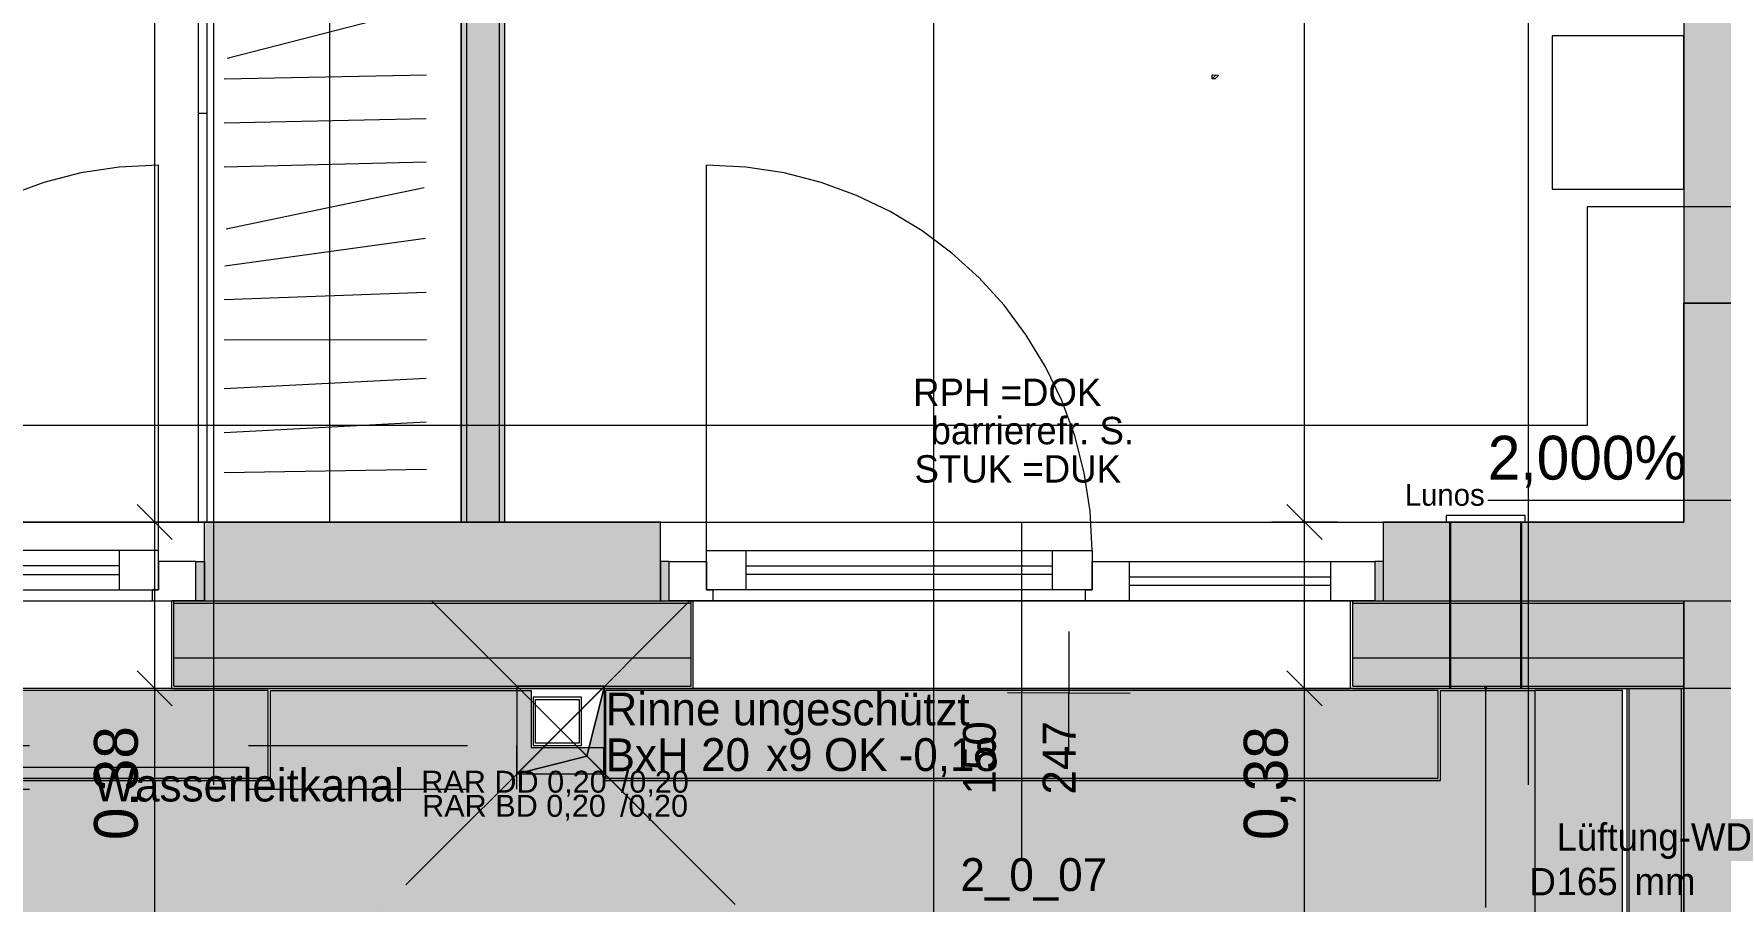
# Model space of a CAD drawing. Header units: metres. Extents: x -3.9 to 83, y -38 to 6.2.
# Drawn here: x 5.59 to 9.438, y -32.066 to -30.085 of the extents above; entities that cross this region are included whole.
import ezdxf

# ---------------------------------------------------------------- set-up
doc = ezdxf.new("R2010")
doc.units = ezdxf.units.M
doc.header["$MEASUREMENT"] = 0
for name, pattern in [('Achse', [0.004, 0.002, -0.001, 0, -0.001]), ('Baufluchtlinie', [0.013, 0.008, -0.005]), ('Schnittlinie', [0.006, 0.003, -0.0015, 0, -0.0015]), ('Strichlinie eng', [0.002, 0.0015, -0.0005]), ('Untersicht', [0.001, 0.0005, -0.0005])]:
    doc.linetypes.add(name, pattern=pattern)
for name, color, linetype in [('0._EG PP_2_000 Achsraster', 7, 'Continuous'), ('0._EG PP_2_110 Wand Aussen', 7, 'Continuous'), ('0._EG PP_2_120 Wand Innen tragend', 7, 'Continuous'), ('0._EG PP_2_130 Wand Innen', 7, 'Continuous'), ('0._EG PP_2_210 Decke', 7, 'Continuous'), ('0._EG PP_2_220 Bodenaufbau', 7, 'Continuous'), ('0._EG PP_2_221 Bodenaufbau - Abdichtung', 7, 'Continuous'), ('0._EG PP_2_221 Bodenaufbau - Terrassenbelag', 7, 'Continuous'), ('0._EG PP_2_270 Deckendurchbruchsymbol', 7, 'Continuous'), ('0._EG PP_2_510 Möblierung', 7, 'Continuous'), ('0._EG PP_2_520 Fixeinbauten', 7, 'Continuous'), ('0._EG PP_2_611 Entwässerung', 7, 'Continuous'), ('0._EG PP_2_851 Marker Schnitt', 7, 'Continuous'), ('0._EG PP_2_915 Allgemein Beschriftung.x', 7, 'Continuous'), ('0._EG PP_2_950 Polierplan Bemaßung', 7, 'Continuous'), ('0._EG PP_2_955 Polierplan Beschriftung', 7, 'Continuous'), ('0._EG PP_2_Gelände_Geländepunkt.verm', 7, 'Continuous')]:
    doc.layers.add(name, color=color, linetype=linetype)
doc.styles.add('ERSTELLTER_STIL_1', font='arial.ttf')
doc.styles.add('ERSTELLTER_STIL_2', font='')
doc.styles.get('ERSTELLTER_STIL_2').set_extended_font_data('Eurostile')

msp = doc.modelspace()

# ---------------------------------------------------------------- hatches: boundary and pattern name
at = {"layer": '0._EG PP_2_110 Wand Aussen', "linetype": 'Continuous', "lineweight": 13, "true_color": 0x3f7f02}
for points in [[(9.355, -30.88), (9.5019, -30.88), (9.355, -30.7)], [(9.355, -30.7), (9.5019, -30.88), (9.535, -30.88), (9.535, -30.7)], [(9.355, -30.88), (9.355, -31.58), (9.535, -31.58), (9.535, -30.9206), (9.5019, -30.88)], [(5.98, -31.2), (5.98, -31.29), (5.98, -31.38), (7.02, -31.38), (7.02, -31.29), (7.02, -31.2)], [(9.355, -31.2), (8.67, -31.2), (8.67, -31.29), (8.67, -31.38), (9.355, -31.38)], [(9.355, -31.58), (9.355, -32.265), (9.535, -32.265), (9.535, -31.58)]]:
    msp.add_hatch(color=76, dxfattribs=at).paths.add_polyline_path(points)
at = {"layer": '0._EG PP_2_110 Wand Aussen', "linetype": 'Continuous', "lineweight": 13, "true_color": 0xff6400}
for points in [[(5.96, -31.29), (5.96, -31.38), (5.98, -31.38), (5.98, -31.29)], [(7.04, -31.29), (7.02, -31.29), (7.02, -31.38), (7.04, -31.38)], [(8.65, -31.38), (8.67, -31.38), (8.67, -31.29), (8.65, -31.29)], [(7.09, -31.385), (5.91, -31.385), (5.91, -31.51), (7.09, -31.51)], [(9.355, -31.385), (8.6, -31.385), (8.6, -31.51), (9.355, -31.51)], [(7.09, -31.51), (5.91, -31.51), (5.91, -31.575), (7.09, -31.575)], [(9.355, -31.51), (8.6, -31.51), (8.6, -31.575), (9.355, -31.575)], [(9.35, -32.5313), (9.35, -31.58), (9.23, -31.58), (9.23, -32.5486)]]:
    msp.add_hatch(color=30, dxfattribs=at).paths.add_polyline_path(points)
at = {"layer": '0._EG PP_2_110 Wand Aussen', "linetype": 'Continuous', "lineweight": 0, "true_color": 0x373737}
for points in [[(7.09, -31.38), (5.91, -31.38), (5.91, -31.385), (7.09, -31.385)], [(8.6, -31.385), (9.355, -31.385), (9.355, -31.38), (8.6, -31.38)], [(9.355, -32.5306), (9.355, -31.58), (9.35, -31.58), (9.35, -32.5313)]]:
    msp.add_hatch(color=250, dxfattribs=at).paths.add_polyline_path(points)
at = {"layer": '0._EG PP_2_120 Wand Innen tragend', "linetype": 'Continuous', "lineweight": 13, "true_color": 0x3f7f02}
msp.add_hatch(color=76, dxfattribs=at).paths.add_polyline_path([(9.535, -30.7), (9.535, -26.05), (9.355, -26.05), (9.355, -30.7)])
at = {"layer": '0._EG PP_2_130 Wand Innen', "linetype": 'Continuous', "lineweight": 13, "true_color": 0xfb02fe}
for points in [[(6.565, -26.05), (6.565, -31.2), (6.5775, -31.2), (6.5775, -26.05)], [(6.665, -31.2), (6.665, -26.05), (6.6525, -26.05), (6.6525, -31.2)]]:
    msp.add_hatch(color=6, dxfattribs=at).paths.add_polyline_path(points)
at = {"layer": '0._EG PP_2_130 Wand Innen', "linetype": 'Continuous', "lineweight": 13, "true_color": 0xffaa00}
msp.add_hatch(color=40, dxfattribs=at).paths.add_polyline_path([(6.6525, -31.2), (6.6525, -26.05), (6.5775, -26.05), (6.5775, -31.2)])
at = {"layer": '0._EG PP_2_220 Bodenaufbau', "linetype": 'Continuous', "lineweight": 0, "true_color": 0x000000}
msp.add_hatch(color=18, dxfattribs=at).paths.add_polyline_path([(0.2784, -33.335), (0.2791, -33.8248), (9.215, -32.5401), (9.215, -31.585), (9.015, -31.585), (9.015, -32.3668), (0.5141, -33.5889), (0.5141, -33.335)])
at = {"layer": '0._EG PP_2_221 Bodenaufbau - Terrassenbelag', "linetype": 'Continuous', "lineweight": 0, "true_color": 0x111111}
msp.add_hatch(color=250, dxfattribs=at).paths.add_polyline_path([(0.9072, -31.585), (0.512, -31.585), (0.5141, -33.335), (0.5141, -33.5889), (9.015, -32.3668), (9.015, -31.585), (8.8, -31.585), (8.8, -31.79), (6.89, -31.79), (6.89, -31.715), (6.725, -31.715), (6.725, -31.585), (6.13, -31.585), (6.13, -31.79), (4.22, -31.79), (4.22, -31.585), (4.09, -31.585), (4.09, -31.995), (3.68, -31.995), (3.68, -31.585), (3.375, -31.585), (3.375, -31.7886), (1.065, -31.7886), (1.065, -31.715), (0.9072, -31.715)])
at = {"layer": '0._EG PP_2_270 Deckendurchbruchsymbol', "linetype": 'Continuous', "lineweight": 0, "true_color": 0x000000}
msp.add_hatch(color=18, dxfattribs=at).paths.add_polyline_path([(6.6925, -31.775), (6.8925, -31.775), (6.8925, -31.575), (6.8521, -31.7346)])
at = {"layer": '0._EG PP_2_611 Entwässerung', "linetype": 'Continuous', "lineweight": 13, "true_color": 0x89cdad}
for points in [[(4.225, -31.785), (6.125, -31.785), (6.125, -31.585), (4.225, -31.585)], [(6.895, -31.785), (8.795, -31.785), (8.795, -31.585), (6.895, -31.585)]]:
    msp.add_hatch(color=123, dxfattribs=at).paths.add_polyline_path(points)
at = {"layer": '0._EG PP_2_950 Polierplan Bemaßung', "linetype": 'Continuous', "lineweight": 0, "true_color": 0x000000}
msp.add_hatch(color=18, dxfattribs=at).paths.add_polyline_path([(8.9005, -31.58), (8.9007, -31.581), (8.9013, -31.5818), (8.9021, -31.5823), (8.903, -31.5825), (8.904, -31.5823), (8.9048, -31.5818), (8.9053, -31.581), (8.9055, -31.58), (8.9053, -31.579), (8.9048, -31.5782), (8.904, -31.5777), (8.903, -31.5775), (8.9021, -31.5777), (8.9013, -31.5782), (8.9007, -31.579)])

# ---------------------------------------------------------------- linework, layer by layer
at = {"layer": '0._EG PP_2_000 Achsraster', "color": 5, "linetype": 'Achse', "lineweight": 0, "ltscale": 1000}
for p, q in [((6, 3), (6, -36)), ((9, 3), (9, -36))]:
    msp.add_line(p, q, dxfattribs=at)
at = {"layer": '0._EG PP_2_110 Wand Aussen', "color": 8, "linetype": 'Strichlinie eng', "lineweight": 0, "ltscale": 1000}
for p, q in [((5.875, -31.265), (5.875, -30.385)), ((7.125, -31.265), (7.125, -30.385))]:
    msp.add_line(p, q, dxfattribs=at)
at = {"layer": '0._EG PP_2_110 Wand Aussen', "color": 7, "linetype": 'Continuous', "lineweight": 13, "ltscale": 1000}
for p, q in [((5.98, -31.2), (4.33, -31.2)), ((7.02, -31.2), (8.67, -31.2)), ((7.845, -31.9691), (7.845, -31.2)), ((8.67, -31.2), (8.67, -31.2)), ((5.785, -31.265), (5.085, -31.265)), ((5.875, -31.265), (5.785, -31.265)), ((5.785, -31.265), (5.785, -31.355)), ((5.875, -31.355), (5.875, -31.265)), ((7.125, -31.355), (7.125, -31.265)), ((7.125, -31.265), (7.215, -31.265)), ((7.215, -31.265), (7.915, -31.265)), ((7.215, -31.265), (7.215, -31.355)), ((7.915, -31.355), (7.915, -31.265)), ((7.915, -31.265), (8.005, -31.265)), ((8.005, -31.265), (8.005, -31.355)), ((5.785, -31.3), (5.085, -31.3)), ((5.085, -31.32), (5.785, -31.32)), ((5.96, -31.29), (5.875, -31.29)), ((5.875, -31.29), (5.875, -31.355)), ((5.96, -31.38), (5.96, -31.29)), ((7.04, -31.29), (7.125, -31.29)), ((7.04, -31.38), (7.04, -31.29)), ((7.125, -31.29), (7.125, -31.355)), ((7.215, -31.3), (7.915, -31.3)), ((7.915, -31.32), (7.215, -31.32)), ((8.005, -31.355), (8.005, -31.29)), ((8.005, -31.29), (8.04, -31.29)), ((8.04, -31.29), (8.09, -31.29)), ((8.09, -31.29), (8.55, -31.29)), ((8.09, -31.29), (8.09, -31.38)), ((8.09, -31.325), (8.55, -31.325)), ((8.55, -31.38), (8.55, -31.29)), ((8.55, -31.29), (8.65, -31.29)), ((8.65, -31.29), (8.65, -31.38)), ((5.085, -31.355), (5.785, -31.355)), ((5.785, -31.355), (5.875, -31.355)), ((5.875, -31.355), (5.86, -31.355)), ((5.86, -31.355), (5.86, -31.38)), ((7.125, -31.355), (7.14, -31.355)), ((7.215, -31.355), (7.125, -31.355)), ((7.14, -31.355), (7.14, -31.38)), ((7.915, -31.355), (7.215, -31.355)), ((8.005, -31.355), (7.915, -31.355)), ((7.99, -31.38), (7.99, -31.355)), ((7.99, -31.355), (8.005, -31.355)), ((8.55, -31.345), (8.09, -31.345)), ((5.01, -31.38), (5.86, -31.38)), ((5.86, -31.38), (5.96, -31.38)), ((5.905, -31.385), (5.905, -31.38)), ((5.91, -31.38), (5.905, -31.38)), ((5.91, -31.38), (5.905, -31.38)), ((5.91, -31.38), (5.905, -31.38)), ((5.905, -31.385), (5.905, -31.38)), ((5.905, -31.51), (5.905, -31.385)), ((5.905, -31.51), (5.905, -31.385)), ((5.91, -31.575), (5.91, -31.38)), ((5.91, -31.385), (7.09, -31.385)), ((7.14, -31.38), (7.04, -31.38)), ((7.09, -31.38), (7.095, -31.38)), ((7.09, -31.575), (7.09, -31.38)), ((7.09, -31.38), (7.095, -31.38)), ((7.09, -31.38), (7.095, -31.38)), ((7.095, -31.385), (7.095, -31.38)), ((7.095, -31.385), (7.095, -31.38)), ((7.095, -31.51), (7.095, -31.385)), ((7.095, -31.51), (7.095, -31.385)), ((7.99, -31.38), (7.14, -31.38)), ((8.04, -31.38), (7.99, -31.38)), ((8.09, -31.38), (8.04, -31.38)), ((8.55, -31.38), (8.09, -31.38)), ((8.65, -31.38), (8.55, -31.38)), ((8.595, -31.385), (8.595, -31.38)), ((8.6, -31.38), (8.595, -31.38)), ((8.6, -31.38), (8.595, -31.38)), ((8.6, -31.38), (8.595, -31.38)), ((8.595, -31.385), (8.595, -31.38)), ((8.595, -31.51), (8.595, -31.385)), ((8.595, -31.51), (8.595, -31.385)), ((8.6, -31.38), (8.67, -31.38)), ((8.6, -31.575), (8.6, -31.38)), ((8.6, -31.38), (8.67, -31.38)), ((8.6, -31.38), (8.67, -31.38)), ((8.6, -31.385), (9.355, -31.385)), ((5.905, -31.575), (5.905, -31.51)), ((5.905, -31.575), (5.905, -31.51)), ((7.095, -31.575), (7.095, -31.51)), ((7.095, -31.575), (7.095, -31.51)), ((8.595, -31.575), (8.595, -31.51)), ((8.595, -31.575), (8.595, -31.51)), ((5.905, -31.58), (4.405, -31.58)), ((5.905, -31.58), (5.905, -31.575)), ((5.905, -31.58), (5.905, -31.575)), ((5.91, -31.58), (5.905, -31.58)), ((5.91, -31.575), (7.09, -31.575)), ((7.09, -31.58), (7.095, -31.58)), ((7.095, -31.58), (7.095, -31.575)), ((7.095, -31.58), (7.095, -31.575)), ((7.095, -31.58), (8.595, -31.58)), ((8.595, -31.58), (8.595, -31.575)), ((8.595, -31.58), (8.595, -31.575)), ((8.6, -31.58), (8.595, -31.58)), ((8.595, -31.58), (8.595, -31.58)), ((8.6, -31.575), (9.355, -31.575)), ((9.23, -31.58), (9.23, -32.5486)), ((9.35, -32.5313), (9.35, -31.58))]:
    msp.add_line(p, q, dxfattribs=at)
at = {"layer": '0._EG PP_2_110 Wand Aussen', "color": 7, "linetype": 'Continuous', "lineweight": 18, "ltscale": 1000}
for p, q in [((5.98, -31.29), (5.98, -31.2)), ((5.98, -31.29), (5.98, -31.2)), ((7.02, -31.29), (7.02, -31.2)), ((7.02, -31.29), (7.02, -31.2)), ((8.67, -31.29), (8.67, -31.2)), ((8.67, -31.29), (8.67, -31.2)), ((5.98, -31.38), (5.98, -31.29)), ((5.98, -31.38), (5.98, -31.29)), ((5.98, -31.38), (5.98, -31.29)), ((7.02, -31.38), (7.02, -31.29)), ((7.02, -31.38), (7.02, -31.29)), ((7.02, -31.38), (7.02, -31.29)), ((8.67, -31.38), (8.67, -31.29)), ((8.67, -31.38), (8.67, -31.29)), ((8.67, -31.38), (8.67, -31.29)), ((5.98, -31.38), (5.91, -31.38)), ((5.98, -31.38), (5.91, -31.38)), ((5.98, -31.38), (5.91, -31.38)), ((5.98, -31.38), (7.02, -31.38)), ((7.02, -31.38), (7.09, -31.38)), ((7.02, -31.38), (7.09, -31.38)), ((7.02, -31.38), (7.09, -31.38)), ((8.67, -31.38), (9.355, -31.38))]:
    msp.add_line(p, q, dxfattribs=at)
at = {"layer": '0._EG PP_2_110 Wand Aussen', "color": 1, "linetype": 'Baufluchtlinie', "lineweight": 0, "ltscale": 1000}
for p, q in [((5.91, -31.51), (7.09, -31.51)), ((8.6, -31.51), (9.355, -31.51))]:
    msp.add_line(p, q, dxfattribs=at)
at = {"layer": '0._EG PP_2_110 Wand Aussen', "color": 7, "linetype": 'Continuous', "lineweight": 18, "ltscale": 1000, "flags": 128}
for points in [[(9.355, -30.7), (9.355, -30.88)], [(9.8945, -30.7), (9.355, -30.7)], [(9.355, -30.88), (9.355, -31.2)], [(7.02, -31.2), (5.98, -31.2)], [(8.8205, -31.2), (8.67, -31.2)], [(8.9855, -31.2), (8.8205, -31.2)], [(9.355, -31.2), (8.9855, -31.2)], [(9.355, -31.38), (9.355, -31.58)], [(9.535, -31.58), (9.355, -31.58)], [(9.355, -32.5306), (9.355, -31.58)], [(9.355, -31.58), (9.355, -32.265)], [(9.535, -31.58), (9.355, -31.58)]]:
    msp.add_lwpolyline(points, dxfattribs=at)
at = {"layer": '0._EG PP_2_110 Wand Aussen', "color": 16, "linetype": 'Untersicht', "lineweight": 13, "ltscale": 1000, "true_color": 0x7e0000, "flags": 128}
for points in [[(8.8205, -31.2), (8.8205, -31.38)], [(8.9855, -31.38), (8.9855, -31.2)], [(8.8205, -31.38), (8.8205, -31.385)], [(8.8205, -31.385), (8.8205, -31.51)], [(8.9855, -31.385), (8.9855, -31.38)], [(8.9855, -31.51), (8.9855, -31.385)], [(8.8205, -31.51), (8.8205, -31.575)], [(8.9855, -31.575), (8.9855, -31.51)], [(8.8205, -31.575), (8.8205, -31.58)], [(8.9855, -31.58), (8.9855, -31.575)]]:
    msp.add_lwpolyline(points, dxfattribs=at)
at = {"layer": '0._EG PP_2_110 Wand Aussen', "color": 7, "linetype": 'Continuous', "lineweight": 13, "ltscale": 1000, "flags": 128}
for points in [[(5.96, -31.29), (5.98, -31.29), (5.98, -31.38), (5.96, -31.38)], [(7.04, -31.29), (7.02, -31.29), (7.02, -31.38), (7.04, -31.38)], [(8.65, -31.38), (8.67, -31.38), (8.67, -31.29), (8.65, -31.29)]]:
    msp.add_lwpolyline(points, close=True, dxfattribs=at)
for points in [[(9.355, -31.385), (9.355, -31.38)], [(9.355, -31.51), (9.355, -31.385)], [(9.355, -31.575), (9.355, -31.51)], [(5.91, -31.58), (7.09, -31.58)], [(8.6, -31.58), (8.8205, -31.58)], [(8.8205, -31.58), (8.9855, -31.58)], [(8.9855, -31.58), (9.355, -31.58)], [(9.225, -31.58), (9.225, -32.5493)], [(9.225, -31.58), (9.23, -31.58)], [(9.23, -31.58), (9.35, -31.58)], [(9.35, -31.58), (9.355, -31.58)], [(9.355, -31.58), (9.355, -31.575)]]:
    msp.add_lwpolyline(points, dxfattribs=at)
at = {"layer": '0._EG PP_2_110 Wand Aussen', "color": 8, "linetype": 'Strichlinie eng', "lineweight": 0, "ltscale": 1000}
for centre, start, end in [((5.875, -31.265), 90, 180), ((7.125, -31.265), 0, 90)]:
    msp.add_arc(centre, 0.88, start, end, dxfattribs=at)
at = {"layer": '0._EG PP_2_110 Wand Aussen', "color": 7, "linetype": 'Continuous', "lineweight": 13, "ltscale": 1000}
for p in [(5.98, -31.2), (7.02, -31.2), (5.905, -31.58), (7.095, -31.58)]:
    msp.add_point(p, dxfattribs=at)
at = {"layer": '0._EG PP_2_120 Wand Innen tragend', "color": 7, "linetype": 'Continuous', "lineweight": 18, "ltscale": 1000, "flags": 128}
for points in [[(9.355, -26.05), (9.355, -30.7)], [(9.535, -30.7), (9.355, -30.7)]]:
    msp.add_lwpolyline(points, dxfattribs=at)
at = {"layer": '0._EG PP_2_130 Wand Innen', "color": 7, "linetype": 'Continuous', "lineweight": 18, "ltscale": 1000}
for p, q in [((6.5775, -26.05), (6.5775, -31.2)), ((6.6525, -31.2), (6.6525, -26.05))]:
    msp.add_line(p, q, dxfattribs=at)
at = {"layer": '0._EG PP_2_130 Wand Innen', "color": 7, "linetype": 'Continuous', "lineweight": 18, "ltscale": 1000, "flags": 128}
for points in [[(6.565, -26.05), (6.565, -31.2)], [(6.665, -31.2), (6.665, -26.05)], [(6.565, -31.2), (6.665, -31.2)]]:
    msp.add_lwpolyline(points, dxfattribs=at)
at = {"layer": '0._EG PP_2_210 Decke', "color": 7, "linetype": 'Continuous', "lineweight": 13, "ltscale": 1000, "true_color": 0xf4f4f4, "flags": 128}
msp.add_lwpolyline([(5.305, -21.495), (0.1844, -21.495), (0.1967, -31.38), (9.535, -31.38), (9.535, -30.88), (12.385, -30.88), (12.385, -29.98), (18.7258, -29.98), (18.7621, -21.495), (12.465, -21.495), (12.465, -24.32), (13.0067, -24.32), (13.2326, -25.87), (9.875, -25.87), (7.875, -25.87), (7.875, -23.92), (5.305, -23.92)], close=True, dxfattribs=at)
at = {"layer": '0._EG PP_2_210 Decke', "color": 8, "linetype": 'Continuous', "lineweight": 13, "ltscale": 1000, "flags": 128}
msp.add_lwpolyline([(0.1962, -30.98), (0.1998, -33.8865), (18.7205, -31.2253), (18.7275, -29.58), (11.985, -29.58), (11.985, -30.48), (9.135, -30.48), (9.135, -30.98)], close=True, dxfattribs=at)
at = {"layer": '0._EG PP_2_220 Bodenaufbau', "color": 7, "linetype": 'Continuous', "lineweight": 13, "ltscale": 1000, "true_color": 0xf4f4f4, "flags": 128}
for points in [[(0.3646, -21.675), (0.3765, -31.2), (9.355, -31.2), (9.355, -30.7), (12.205, -30.7), (12.205, -29.8), (18.5466, -29.8), (18.5814, -21.675), (12.645, -21.675), (12.645, -24.1), (10.05, -24.1), (10.05, -25.6), (11.19, -25.6), (11.19, -26.05), (7.695, -26.05), (7.695, -24.1), (5.125, -24.1), (5.125, -21.675)], [(0.5091, -33.33), (0.1991, -33.3299), (0.1997, -33.8043), (18.4106, -31.1861), (18.4149, -30.18), (12.515, -30.18), (12.515, -31.08), (9.665, -31.08), (9.665, -31.58), (0.5066, -31.58)], [(0.5091, -33.33), (0.1991, -33.3299), (0.1997, -33.8057), (18.5407, -31.1689), (18.5449, -30.18), (12.515, -30.18), (12.515, -31.08), (9.665, -31.08), (9.665, -31.58), (0.5066, -31.58)], [(0.2784, -33.335), (0.2791, -33.8248), (9.215, -32.5401), (9.215, -31.585), (9.015, -31.585), (9.015, -32.3668), (0.5141, -33.5889), (0.5141, -33.335)]]:
    msp.add_lwpolyline(points, close=True, dxfattribs=at)
at = {"layer": '0._EG PP_2_221 Bodenaufbau - Abdichtung', "color": 171, "linetype": 'Untersicht', "lineweight": 13, "ltscale": 1000, "true_color": 0x6c6cff, "flags": 128}
for points in [[(8.2793, -30.1787), (8.2876, -30.1799)], [(8.2793, -30.1882), (8.2793, -30.1787)], [(8.2876, -30.1799), (8.2793, -30.1882)], [(8.2861, -30.1882), (8.2853, -30.1882), (8.2793, -30.1882)], [(8.2861, -30.1882), (8.2935, -30.1808)], [(8.2935, -30.1808), (8.2928, -30.1807), (8.2876, -30.1799)], [(3.8788, -31.38), (6.4975, -31.38)], [(6.4975, -31.38), (6.7925, -31.675)], [(6.7925, -31.675), (6.4975, -31.38)], [(6.4975, -31.38), (7.0875, -31.38)], [(6.7925, -31.675), (7.0875, -31.38)], [(7.0875, -31.38), (6.7925, -31.675)], [(7.0875, -31.38), (9.355, -31.38)], [(9.355, -31.38), (9.355, -32.571)], [(6.7925, -31.675), (5.3158, -33.1517)], [(5.3158, -33.1517), (6.7925, -31.675)], [(7.898, -32.7805), (6.7925, -31.675)], [(6.7925, -31.675), (7.898, -32.7805)]]:
    msp.add_lwpolyline(points, dxfattribs=at)
at = {"layer": '0._EG PP_2_221 Bodenaufbau - Terrassenbelag', "color": 7, "linetype": 'Continuous', "lineweight": 18, "ltscale": 1000, "flags": 128}
for points in [[(6.13, -31.5848), (6.725, -31.5848)], [(6.13, -31.585), (6.725, -31.585)], [(6.13, -31.79), (6.13, -31.585)], [(6.725, -31.585), (6.725, -31.715)], [(8.8, -31.5848), (9.015, -31.5848)], [(8.8, -31.585), (9.015, -31.585)], [(8.8, -31.79), (8.8, -31.585)], [(9.015, -31.585), (9.015, -32.3668)], [(6.725, -31.7148), (6.89, -31.7148)], [(6.725, -31.715), (6.89, -31.715)], [(6.89, -31.715), (6.89, -31.79)], [(4.22, -31.7898), (6.13, -31.7898)], [(4.22, -31.79), (6.13, -31.79)], [(6.89, -31.7898), (8.8, -31.7898)], [(6.89, -31.79), (8.8, -31.79)]]:
    msp.add_lwpolyline(points, dxfattribs=at)
at = {"layer": '0._EG PP_2_270 Deckendurchbruchsymbol', "color": 7, "linetype": 'Untersicht', "lineweight": 13, "ltscale": 1000}
for p, q in [((6.6925, -31.775), (6.8925, -31.575)), ((6.6925, -31.575), (6.8925, -31.775))]:
    msp.add_line(p, q, dxfattribs=at)
at = {"layer": '0._EG PP_2_270 Deckendurchbruchsymbol', "color": 7, "linetype": 'Continuous', "lineweight": 13, "ltscale": 1000, "flags": 128}
for points in [[(6.8521, -31.7346), (6.8925, -31.575), (6.6925, -31.575), (6.6925, -31.775)], [(6.6925, -31.775), (6.8925, -31.775), (6.8925, -31.575), (6.8521, -31.7346)]]:
    msp.add_lwpolyline(points, close=True, dxfattribs=at)
at = {"layer": '0._EG PP_2_270 Deckendurchbruchsymbol', "color": 7, "linetype": 'Untersicht', "lineweight": 13, "ltscale": 1000, "flags": 128}
msp.add_lwpolyline([(6.8925, -31.775), (6.8925, -31.575), (6.6925, -31.575), (6.6925, -31.775)], close=True, dxfattribs=at)
at = {"layer": '0._EG PP_2_510 Möblierung', "color": 8, "linetype": 'Continuous', "lineweight": 13, "ltscale": 1000, "true_color": 0x7e7f7f}
for p, q in [((5.985, -28.4), (5.985, -31.2)), ((6.265, -29.3333), (6.265, -31.2)), ((6.0314, -30.1408), (6.4786, -30.0259)), ((9.055, -30.09), (9.055, -30.44)), ((9.355, -30.09), (9.055, -30.09)), ((9.355, -30.44), (9.355, -30.09)), ((6.0242, -30.1879), (6.4859, -30.1787)), ((5.965, -30.2667), (5.985, -30.2667)), ((6.0242, -30.2882), (6.4858, -30.2785)), ((6.0242, -30.3889), (6.4858, -30.3778)), ((6.0291, -30.5307), (6.481, -30.436)), ((9.055, -30.44), (9.355, -30.44)), ((6.0263, -30.6148), (6.4837, -30.5519)), ((6.0243, -30.6917), (6.4857, -30.675)), ((6.0242, -30.7838), (6.4859, -30.7829)), ((6.0244, -30.8948), (6.4856, -30.8719)), ((6.0245, -30.9954), (6.4856, -30.9712)), ((6.0242, -31.0873), (6.4859, -31.0793))]:
    msp.add_line(p, q, dxfattribs=at)
at = {"layer": '0._EG PP_2_510 Möblierung', "color": 8, "linetype": 'Continuous', "lineweight": 13, "ltscale": 1000, "true_color": 0x7e7f7f, "flags": 128}
msp.add_lwpolyline([(5.965, -28.4), (5.965, -31.2), (6.565, -31.2), (6.565, -28.4)], close=True, dxfattribs=at)
at = {"layer": '0._EG PP_2_520 Fixeinbauten', "color": 8, "linetype": 'Untersicht', "lineweight": 0, "ltscale": 1000, "flags": 128}
for points in [[(8.813, -31.185), (8.813, -31.2)], [(8.993, -31.185), (8.813, -31.185)], [(8.813, -31.2), (8.993, -31.2)], [(8.823, -31.2), (8.823, -31.58)], [(8.983, -31.2), (8.983, -31.58)], [(8.993, -31.2), (8.993, -31.185)], [(8.823, -31.58), (8.8269, -31.58), (8.8383, -31.58), (8.856, -31.58), (8.8783, -31.58), (8.903, -31.58), (8.9278, -31.58), (8.9501, -31.58), (8.9678, -31.58), (8.9791, -31.58), (8.983, -31.58)]]:
    msp.add_lwpolyline(points, dxfattribs=at)
at = {"layer": '0._EG PP_2_611 Entwässerung', "color": 8, "linetype": 'Untersicht', "lineweight": 0, "ltscale": 1000}
for p, q in [((4.08, -31.71), (6.6925, -31.71)), ((6.6925, -31.81), (6.6925, -31.71)), ((4.08, -31.81), (6.6925, -31.81))]:
    msp.add_line(p, q, dxfattribs=at)
at = {"layer": '0._EG PP_2_611 Entwässerung', "color": 76, "linetype": 'Achse', "lineweight": 13, "ltscale": 1000, "true_color": 0x3f7f02}
msp.add_line((4.08, -31.76), (6.6925, -31.76), dxfattribs=at)
at = {"layer": '0._EG PP_2_611 Entwässerung', "color": 123, "linetype": 'Continuous', "lineweight": 13, "ltscale": 1000, "true_color": 0x89cdad, "flags": 128}
for points in [[(4.225, -31.785), (6.125, -31.785), (6.125, -31.585), (4.225, -31.585)], [(6.895, -31.785), (8.795, -31.785), (8.795, -31.585), (6.895, -31.585)]]:
    msp.add_lwpolyline(points, close=True, dxfattribs=at)
at = {"layer": '0._EG PP_2_611 Entwässerung', "color": 171, "linetype": 'Continuous', "lineweight": 13, "ltscale": 1000, "true_color": 0x6c6cff, "flags": 128}
for points in [[(6.73, -31.71), (6.84, -31.71), (6.84, -31.6), (6.73, -31.6)], [(6.735, -31.605), (6.835, -31.605), (6.835, -31.705), (6.735, -31.705)]]:
    msp.add_lwpolyline(points, close=True, dxfattribs=at)
at = {"layer": '0._EG PP_2_851 Marker Schnitt', "color": 7, "linetype": 'Schnittlinie', "lineweight": 13, "ltscale": 1000}
msp.add_line((7.643, -29.1277), (7.643, -35.645), dxfattribs=at)
at = {"layer": '0._EG PP_2_950 Polierplan Bemaßung', "color": 6, "linetype": 'Continuous', "lineweight": 13, "ltscale": 1000, "true_color": 0xfb02fe}
for p, q in [((5.8661, -31.2), (5.8661, -25.95)), ((8.4898, -31.2), (8.4898, -26.05)), ((5.8261, -31.16), (5.9061, -31.24)), ((8.4498, -31.16), (8.5298, -31.24)), ((5.9411, -31.2), (5.7911, -31.2)), ((5.8661, -31.58), (5.8661, -31.2)), ((8.5648, -31.2), (8.4148, -31.2)), ((8.4898, -31.58), (8.4898, -31.2)), ((5.8261, -31.54), (5.9061, -31.62)), ((8.4498, -31.54), (8.5298, -31.62)), ((5.9411, -31.58), (5.7911, -31.58)), ((5.8661, -32.888), (5.8661, -31.58)), ((8.5648, -31.58), (8.4148, -31.58)), ((8.4898, -32.5113), (8.4898, -31.58))]:
    msp.add_line(p, q, dxfattribs=at)
at = {"layer": '0._EG PP_2_950 Polierplan Bemaßung', "color": 171, "linetype": 'Continuous', "lineweight": 13, "ltscale": 1000, "true_color": 0x6c6cff}
for p, q in [((9.4243, -31.1507), (8.908, -31.1507)), ((9.4843, -31.1507), (9.4243, -31.1507))]:
    msp.add_line(p, q, dxfattribs=at)
at = {"layer": '0._EG PP_2_950 Polierplan Bemaßung', "color": 7, "linetype": 'Continuous', "lineweight": 13, "ltscale": 1000}
msp.add_line((8.903, -31.5825), (8.903, -32.08), dxfattribs=at)
msp.add_circle((8.903, -31.58), 0.0025, dxfattribs=at)
at = {"layer": '0._EG PP_2_Gelände_Geländepunkt.verm', "color": 8, "linetype": 'Continuous', "lineweight": 0, "ltscale": 1000}
for p, q in [((7.9523, -31.4498), (7.9511, -31.7298)), ((7.8117, -31.5892), (8.0917, -31.5905))]:
    msp.add_line(p, q, dxfattribs=at)

# ---------------------------------------------------------------- texts
at = {"layer": '0._EG PP_2_110 Wand Aussen', "color": 7, "linetype": 'Continuous', "lineweight": 13, "attachment_point": 9, "style": 'ERSTELLTER_STIL_2'}
for s, insert, char_height in [('\\A1;{\\pqr;\\pt0;\\fEurostile|b0|i0|c0|p0;\\W1.000000;RPH =DOK}', (8.0262, -30.9358), 0.0625), ('\\A1;{\\pqr;\\pt0;\\fEurostile|b0|i0|c0|p0;\\W1.000000;barrierefr. S. }', (8.1009, -31.0233), 0.0625), ('\\A1;{\\pqr;\\pt0;\\fEurostile|b0|i0|c0|p0;\\W1.000000;STUK =DUK}', (8.0712, -31.1108), 0.0625), ('\\A1;{\\pqr;\\pt0;\\fEurostile|b0|i0|c0|p0;\\W1.000000;2_0_07}', (8.0393, -32.0643), 0.075)]:
    msp.add_mtext(s, dxfattribs=dict(at, insert=insert, char_height=char_height))
at = {"layer": '0._EG PP_2_110 Wand Aussen', "color": 7, "linetype": 'Continuous', "lineweight": 13, "char_height": 0.075, "attachment_point": 9, "rotation": 90, "style": 'ERSTELLTER_STIL_2'}
for s, insert in [('\\A1;{\\pqr;\\pt0;\\fEurostile|b0|i0|c0|p0;\\W1.000000;150}', (7.7864, -31.655)), ('\\A1;{\\pqr;\\pt0;\\fEurostile|b0|i0|c0|p0;\\W1.000000;247}', (7.9672, -31.655))]:
    msp.add_mtext(s, dxfattribs=dict(at, insert=insert))
at = {"layer": '0._EG PP_2_270 Deckendurchbruchsymbol', "color": 1, "linetype": 'Continuous', "lineweight": 0, "char_height": 0.05, "attachment_point": 8, "style": 'ERSTELLTER_STIL_1'}
for s, insert in [('\\A1;{\\pqc;\\pt0;\\fArial|b0|i0|c0|p0;\\W1.000000;RAR DD 0,20\\fArial|b0|i0|c0|p0;\\W1.000000;\\A1{\\H.66x;\\S^  ;}\\fArial|b0|i0|c0|p0;\\W1.000000; /0,20\\fArial|b0|i0|c0|p0;\\W1.000000;\\A1{\\H.66x;\\S^  ;}\\fArial|b0|i0|c0|p0;\\W1.000000;\\fArial|b0|i0|c0|p0;\\W1.000000;\\A1{\\H.66x;\\S^  ;}}', (6.7925, -31.8326)), ('\\A1;{\\pqc;\\pt0;\\fArial|b0|i0|c0|p0;\\W1.000000;RAR BD 0,20\\fArial|b0|i0|c0|p0;\\W1.000000;\\A1{\\H.66x;\\S^  ;}\\fArial|b0|i0|c0|p0;\\W1.000000; /0,20\\fArial|b0|i0|c0|p0;\\W1.000000;\\A1{\\H.66x;\\S^  ;}\\fArial|b0|i0|c0|p0;\\W1.000000;\\fArial|b0|i0|c0|p0;\\W1.000000;\\A1{\\H.66x;\\S^  ;}}', (6.7925, -31.8876))]:
    msp.add_mtext(s, dxfattribs=dict(at, insert=insert))
at = {"layer": '0._EG PP_2_915 Allgemein Beschriftung.x', "color": 250, "linetype": 'Continuous', "lineweight": 13, "true_color": 0x3f3f3f, "insert": (8.8098, -31.1636), "char_height": 0.05, "attachment_point": 8, "style": 'ERSTELLTER_STIL_2'}
msp.add_mtext('\\A1;{\\pqc;\\fEurostile|b0|i0|c0|p0;\\W1.000000;Lunos}', dxfattribs=at)
at = {"layer": '0._EG PP_2_950 Polierplan Bemaßung', "color": 171, "linetype": 'Continuous', "lineweight": 13, "true_color": 0x6c6cff, "insert": (8.908, -31.1217), "char_height": 0.1, "attachment_point": 7, "rotation": 359.9991, "style": 'ERSTELLTER_STIL_2'}
msp.add_mtext('\\A1;{\\pql;\\fEurostile|b0|i0|c0|p0;\\W1.000000;2,000\\fEurostile|b0|i0|c0|p0;\\W1.000000;%}', dxfattribs=at)
at = {"layer": '0._EG PP_2_950 Polierplan Bemaßung', "color": 6, "linetype": 'Continuous', "lineweight": 13, "true_color": 0xfb02fe, "char_height": 0.1, "width": 0.306373, "attachment_point": 7, "rotation": 90, "style": 'ERSTELLTER_STIL_2'}
for insert in [(5.8461, -31.9264), (8.4698, -31.9264)]:
    msp.add_mtext('\\A1;{\\pql;\\fEurostile|b0|i0|c0|p0;\\W1.000000;0,38}', dxfattribs=dict(at, insert=insert))
at = {"layer": '0._EG PP_2_950 Polierplan Bemaßung', "color": 7, "linetype": 'Continuous', "lineweight": 13, "char_height": 0.0625, "attachment_point": 1, "style": 'ERSTELLTER_STIL_2'}
for s, insert in [('\\A1;{\\pql;\\pt0,1;\\fEurostile|b0|i0|c0|p0;\\W1.000000;}', (9.003, -31.8769)), ('\\A1;{\\pql;\\pt0,1;\\fEurostile|b0|i0|c0|p0;\\W1.000000;Lüftung-WD\\fEurostile|b0|i0|c0|p0;\\W1.000000;\\A1{\\H.66x;\\S^  ;}\\fEurostile|b0|i0|c0|p0;\\W1.000000;\\fEurostile|b0|i0|c0|p0;\\W1.000000;\\A1{\\H.66x;\\S^  ;}\\fEurostile|b0|i0|c0|p0;\\W1.000000;\\fEurostile|b0|i0|c0|p0;\\W1.000000;\\fEurostile|b0|i0|c0|p0;\\W1.000000;\\fEurostile|b0|i0|c0|p0;\\W1.000000;\\fEurostile|b0|i0|c0|p0;\\W1.000000;\\fEurostile|b0|i0|c0|p0;\\W1.000000;\\fEurostile|b0|i0|c0|p0;\\W1.000000;\\A1{\\H.66x;\\S^  ;}\\fEurostile|b0|i0|c0|p0;\\W1.000000;\\fEurostile|b0|i0|c0|p0;\\W1.000000;\\A1{\\H.66x;\\S^  ;}\\fEurostile|b0|i0|c0|p0;\\W1.000000;\\fEurostile|b0|i0|c0|p0;\\W1.000000;\\fEurostile|b0|i0|c0|p0;\\W1.000000;\\fEurostile|b0|i0|c0|p0;\\W1.000000;\\fEurostile|b0|i0|c0|p0;\\W1.000000;\\fEurostile|b0|i0|c0|p0;\\W1.000000;\\fEurostile|b0|i0|c0|p0;\\W1.000000;\\A1{\\H.66x;\\S^  ;}\\fEurostile|b0|i0|c0|p0;\\W1.000000;\\fEurostile|b0|i0|c0|p0;\\W1.000000;\\A1{\\H.66x;\\S^  ;}\\fEurostile|b0|i0|c0|p0;\\W1.000000;\\fEurostile|b0|i0|c0|p0;\\W1.000000;\\fEurostile|b0|i0|c0|p0;\\W1.000000;\\fEurostile|b0|i0|c0|p0;\\W1.000000;\\fEurostile|b0|i0|c0|p0;\\W1.000000;\\fEurostile|b0|i0|c0|p0;\\W1.000000;\\fEurostile|b0|i0|c0|p0;\\W1.000000;\\A1{\\H.66x;\\S^  ;}\\fEurostile|b0|i0|c0|p0;\\W1.000000;\\fEurostile|b0|i0|c0|p0;\\W1.000000;\\A1{\\H.66x;\\S^  ;}\\fEurostile|b0|i0|c0|p0;\\W1.000000;\\fEurostile|b0|i0|c0|p0;\\W1.000000;\\fEurostile|b0|i0|c0|p0;\\W1.000000;\\fEurostile|b0|i0|c0|p0;\\W1.000000;\\fEurostile|b0|i0|c0|p0;\\W1.000000;\\fEurostile|b0|i0|c0|p0;\\W1.000000;\\fEurostile|b0|i0|c0|p0;\\W1.000000;\\A1{\\H.66x;\\S^  ;}\\fEurostile|b0|i0|c0|p0;\\W1.000000;\\fEurostile|b0|i0|c0|p0;\\W1.000000;\\A1{\\H.66x;\\S^  ;}\\fEurostile|b0|i0|c0|p0;\\W1.000000;\\fEurostile|b0|i0|c0|p0;\\W1.000000;\\fEurostile|b0|i0|c0|p0;\\W1.000000;\\fEurostile|b0|i0|c0|p0;\\W1.000000;\\fEurostile|b0|i0|c0|p0;\\W1.000000;\\fEurostile|b0|i0|c0|p0;\\W1.000000;\\fEurostile|b0|i0|c0|p0;\\W1.000000;\\A1{\\H.66x;\\S^  ;}\\fEurostile|b0|i0|c0|p0;\\W1.000000;}', (9.0648, -31.888)), ('\\A1;{\\pql;\\pt0,1;\\fEurostile|b0|i0|c0|p0;\\W1.000000;D}', (9.003, -31.9901)), ('\\A1;{\\pql;\\pt0,1;\\fEurostile|b0|i0|c0|p0;\\W1.000000;165\\fEurostile|b0|i0|c0|p0;\\W1.000000;\\A1{\\H.66x;\\S^  ;}\\fEurostile|b0|i0|c0|p0;\\W1.000000; mm\\fEurostile|b0|i0|c0|p0;\\W1.000000;\\A1{\\H.66x;\\S^  ;}\\fEurostile|b0|i0|c0|p0;\\W1.000000;\\fEurostile|b0|i0|c0|p0;\\W1.000000;\\fEurostile|b0|i0|c0|p0;\\W1.000000;\\fEurostile|b0|i0|c0|p0;\\W1.000000;\\fEurostile|b0|i0|c0|p0;\\W1.000000;\\fEurostile|b0|i0|c0|p0;\\W1.000000;\\fEurostile|b0|i0|c0|p0;\\W1.000000;\\A1{\\H.66x;\\S^  ;}\\fEurostile|b0|i0|c0|p0;\\W1.000000;\\fEurostile|b0|i0|c0|p0;\\W1.000000;\\A1{\\H.66x;\\S^  ;}\\fEurostile|b0|i0|c0|p0;\\W1.000000;\\fEurostile|b0|i0|c0|p0;\\W1.000000;\\fEurostile|b0|i0|c0|p0;\\W1.000000;\\fEurostile|b0|i0|c0|p0;\\W1.000000;\\fEurostile|b0|i0|c0|p0;\\W1.000000;\\fEurostile|b0|i0|c0|p0;\\W1.000000;\\fEurostile|b0|i0|c0|p0;\\W1.000000;\\A1{\\H.66x;\\S^  ;}\\fEurostile|b0|i0|c0|p0;\\W1.000000;\\fEurostile|b0|i0|c0|p0;\\W1.000000;\\A1{\\H.66x;\\S^  ;}\\fEurostile|b0|i0|c0|p0;\\W1.000000;\\fEurostile|b0|i0|c0|p0;\\W1.000000;\\fEurostile|b0|i0|c0|p0;\\W1.000000;\\fEurostile|b0|i0|c0|p0;\\W1.000000;\\fEurostile|b0|i0|c0|p0;\\W1.000000;\\fEurostile|b0|i0|c0|p0;\\W1.000000;\\fEurostile|b0|i0|c0|p0;\\W1.000000;\\A1{\\H.66x;\\S^  ;}\\fEurostile|b0|i0|c0|p0;\\W1.000000;\\fEurostile|b0|i0|c0|p0;\\W1.000000;\\A1{\\H.66x;\\S^  ;}\\fEurostile|b0|i0|c0|p0;\\W1.000000;\\fEurostile|b0|i0|c0|p0;\\W1.000000;\\fEurostile|b0|i0|c0|p0;\\W1.000000;\\fEurostile|b0|i0|c0|p0;\\W1.000000;\\fEurostile|b0|i0|c0|p0;\\W1.000000;\\fEurostile|b0|i0|c0|p0;\\W1.000000;\\fEurostile|b0|i0|c0|p0;\\W1.000000;\\A1{\\H.66x;\\S^  ;}\\fEurostile|b0|i0|c0|p0;\\W1.000000;\\fEurostile|b0|i0|c0|p0;\\W1.000000;\\A1{\\H.66x;\\S^  ;}\\fEurostile|b0|i0|c0|p0;\\W1.000000;\\fEurostile|b0|i0|c0|p0;\\W1.000000;\\fEurostile|b0|i0|c0|p0;\\W1.000000;\\fEurostile|b0|i0|c0|p0;\\W1.000000;\\fEurostile|b0|i0|c0|p0;\\W1.000000;\\fEurostile|b0|i0|c0|p0;\\W1.000000;\\fEurostile|b0|i0|c0|p0;\\W1.000000;\\A1{\\H.66x;\\S^  ;}\\fEurostile|b0|i0|c0|p0;\\W1.000000;}', (9.0648, -31.9895))]:
    msp.add_mtext(s, dxfattribs=dict(at, insert=insert))
at = {"layer": '0._EG PP_2_955 Polierplan Beschriftung', "color": 7, "linetype": 'Continuous', "lineweight": 13, "char_height": 0.075, "attachment_point": 1, "style": 'ERSTELLTER_STIL_2'}
for s, insert in [('\\A1;{\\pql;\\fEurostile|b0|i0|c0|p0;\\W1.000000;Rinne ungeschützt\\fEurostile|b0|i0|c0|p0;\\W1.000000;  }', (6.895, -31.5894)), ('\\A1;{\\pql;\\pt0,1;\\fEurostile|b0|i0|c0|p0;\\W1.000000;BxH }', (6.895, -31.6943)), ('\\A1;{\\pql;\\pt0,1;\\fEurostile|b0|i0|c0|p0;\\W1.000000;20\\fEurostile|b0|i0|c0|p0;\\W1.000000;\\A1{\\H.66x;\\S^  ;}\\fEurostile|b0|i0|c0|p0;\\W1.000000;\\fEurostile|b0|i0|c0|p0;\\W1.000000;\\A1{\\H.66x;\\S^  ;}\\fEurostile|b0|i0|c0|p0;\\W1.000000;x\\fEurostile|b0|i0|c0|p0;\\W1.000000;\\fEurostile|b0|i0|c0|p0;\\W1.000000;\\fEurostile|b0|i0|c0|p0;\\W1.000000;\\fEurostile|b0|i0|c0|p0;\\W1.000000;\\fEurostile|b0|i0|c0|p0;\\W1.000000;9\\fEurostile|b0|i0|c0|p0;\\W1.000000;\\A1{\\H.66x;\\S^  ;}\\fEurostile|b0|i0|c0|p0;\\W1.000000;\\fEurostile|b0|i0|c0|p0;\\W1.000000;\\A1{\\H.66x;\\S^  ;}\\fEurostile|b0|i0|c0|p0;\\W1.000000;\\fEurostile|b0|i0|c0|p0;\\W1.000000;\\fEurostile|b0|i0|c0|p0;\\W1.000000;\\fEurostile|b0|i0|c0|p0;\\W1.000000;\\fEurostile|b0|i0|c0|p0;\\W1.000000;\\fEurostile|b0|i0|c0|p0;\\W1.000000;\\fEurostile|b0|i0|c0|p0;\\W1.000000;\\A1{\\H.66x;\\S^  ;}\\fEurostile|b0|i0|c0|p0;\\W1.000000;\\fEurostile|b0|i0|c0|p0;\\W1.000000;\\A1{\\H.66x;\\S^  ;}\\fEurostile|b0|i0|c0|p0;\\W1.000000;\\fEurostile|b0|i0|c0|p0;\\W1.000000;\\fEurostile|b0|i0|c0|p0;\\W1.000000;\\fEurostile|b0|i0|c0|p0;\\W1.000000;\\fEurostile|b0|i0|c0|p0;\\W1.000000;\\fEurostile|b0|i0|c0|p0;\\W1.000000;\\fEurostile|b0|i0|c0|p0;\\W1.000000;\\A1{\\H.66x;\\S^  ;}\\fEurostile|b0|i0|c0|p0;\\W1.000000;\\fEurostile|b0|i0|c0|p0;\\W1.000000;\\A1{\\H.66x;\\S^  ;}\\fEurostile|b0|i0|c0|p0;\\W1.000000;\\fEurostile|b0|i0|c0|p0;\\W1.000000;\\fEurostile|b0|i0|c0|p0;\\W1.000000;\\fEurostile|b0|i0|c0|p0;\\W1.000000;\\fEurostile|b0|i0|c0|p0;\\W1.000000;\\fEurostile|b0|i0|c0|p0;\\W1.000000;\\fEurostile|b0|i0|c0|p0;\\W1.000000;\\A1{\\H.66x;\\S^  ;}\\fEurostile|b0|i0|c0|p0;\\W1.000000;\\fEurostile|b0|i0|c0|p0;\\W1.000000;\\A1{\\H.66x;\\S^  ;}\\fEurostile|b0|i0|c0|p0;\\W1.000000;\\fEurostile|b0|i0|c0|p0;\\W1.000000;\\fEurostile|b0|i0|c0|p0;\\W1.000000;\\fEurostile|b0|i0|c0|p0;\\W1.000000;\\fEurostile|b0|i0|c0|p0;\\W1.000000;\\fEurostile|b0|i0|c0|p0;\\W1.000000;\\fEurostile|b0|i0|c0|p0;\\W1.000000;\\A1{\\H.66x;\\S^  ;}\\fEurostile|b0|i0|c0|p0;\\W1.000000;}', (7.1129, -31.6936)), ('\\A1;{\\pql;\\pt0,1;\\fEurostile|b0|i0|c0|p0;\\W1.000000; OK }', (7.3654, -31.6936)), ('\\A1;{\\pql;\\pt0,1;\\fEurostile|b0|i0|c0|p0;\\W1.000000;-0,18\\fEurostile|b0|i0|c0|p0;\\W1.000000;\\A1{\\H.66x;\\S^  ;}\\fEurostile|b0|i0|c0|p0;\\W1.000000;\\fEurostile|b0|i0|c0|p0;\\W1.000000;\\A1{\\H.66x;\\S^  ;}\\fEurostile|b0|i0|c0|p0;\\W1.000000;\\fEurostile|b0|i0|c0|p0;\\W1.000000;\\fEurostile|b0|i0|c0|p0;\\W1.000000;\\fEurostile|b0|i0|c0|p0;\\W1.000000;\\fEurostile|b0|i0|c0|p0;\\W1.000000;\\fEurostile|b0|i0|c0|p0;\\W1.000000;\\fEurostile|b0|i0|c0|p0;\\W1.000000;\\A1{\\H.66x;\\S^  ;}\\fEurostile|b0|i0|c0|p0;\\W1.000000;\\fEurostile|b0|i0|c0|p0;\\W1.000000;\\A1{\\H.66x;\\S^  ;}\\fEurostile|b0|i0|c0|p0;\\W1.000000;\\fEurostile|b0|i0|c0|p0;\\W1.000000;\\fEurostile|b0|i0|c0|p0;\\W1.000000;\\fEurostile|b0|i0|c0|p0;\\W1.000000;\\fEurostile|b0|i0|c0|p0;\\W1.000000;\\fEurostile|b0|i0|c0|p0;\\W1.000000;\\fEurostile|b0|i0|c0|p0;\\W1.000000;\\A1{\\H.66x;\\S^  ;}\\fEurostile|b0|i0|c0|p0;\\W1.000000;\\fEurostile|b0|i0|c0|p0;\\W1.000000;\\A1{\\H.66x;\\S^  ;}\\fEurostile|b0|i0|c0|p0;\\W1.000000;\\fEurostile|b0|i0|c0|p0;\\W1.000000;\\fEurostile|b0|i0|c0|p0;\\W1.000000;\\fEurostile|b0|i0|c0|p0;\\W1.000000;\\fEurostile|b0|i0|c0|p0;\\W1.000000;\\fEurostile|b0|i0|c0|p0;\\W1.000000;\\fEurostile|b0|i0|c0|p0;\\W1.000000;\\A1{\\H.66x;\\S^  ;}\\fEurostile|b0|i0|c0|p0;\\W1.000000;\\fEurostile|b0|i0|c0|p0;\\W1.000000;\\fEurostile|b0|i0|c0|p0;\\W1.000000;\\fEurostile|b0|i0|c0|p0;\\W1.000000;\\fEurostile|b0|i0|c0|p0;\\W1.000000;\\fEurostile|b0|i0|c0|p0;\\W1.000000;\\fEurostile|b0|i0|c0|p0;\\W1.000000;\\fEurostile|b0|i0|c0|p0;\\W1.000000;\\fEurostile|b0|i0|c0|p0;\\W1.000000;\\fEurostile|b0|i0|c0|p0;\\W1.000000;\\fEurostile|b0|i0|c0|p0;\\W1.000000;\\fEurostile|b0|i0|c0|p0;\\W1.000000;\\fEurostile|b0|i0|c0|p0;\\W1.000000;\\fEurostile|b0|i0|c0|p0;\\W1.000000;\\fEurostile|b0|i0|c0|p0;\\W1.000000;\\fEurostile|b0|i0|c0|p0;\\W1.000000;\\fEurostile|b0|i0|c0|p0;\\W1.000000;\\fEurostile|b0|i0|c0|p0;\\W1.000000;\\fEurostile|b0|i0|c0|p0;\\W1.000000;}', (7.5638, -31.6936)), ('\\A1;{\\pql;\\fEurostile|b0|i0|c0|p0;\\W1.000000;Wasserleitkanal\\fEurostile|b0|i0|c0|p0;\\W1.000000;  }', (5.7268, -31.7631))]:
    msp.add_mtext(s, dxfattribs=dict(at, insert=insert))

doc.saveas('drawing.dxf')
